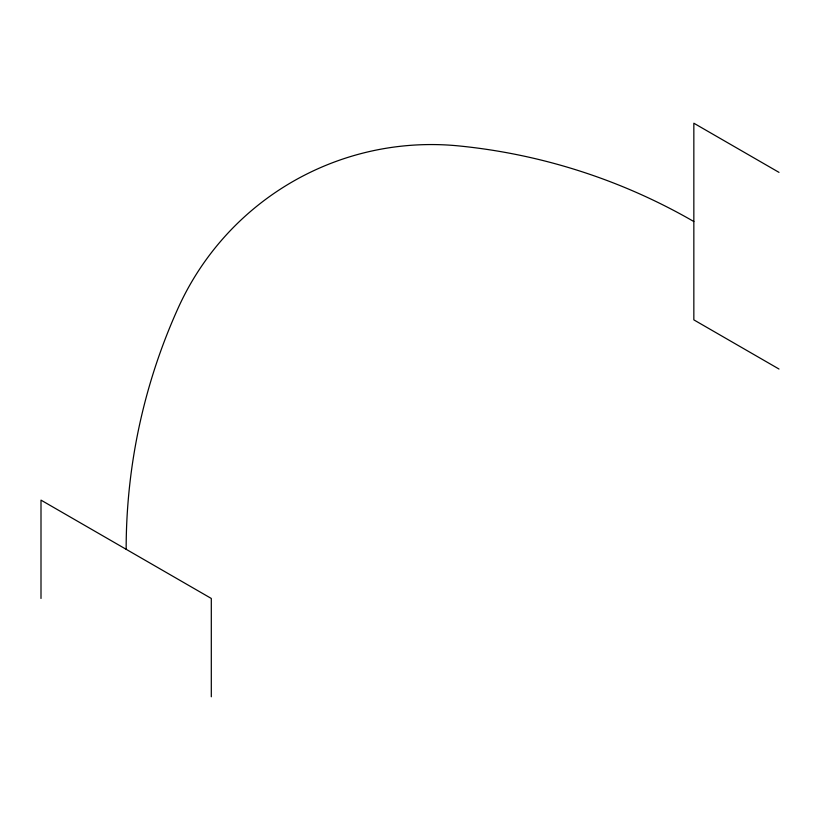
<?xml version="1.0" encoding="UTF-8"?>
<svg xmlns="http://www.w3.org/2000/svg" width="820" height="820" viewBox="0 0 820 820"><rect width="100%" height="100%" fill="white"/><g stroke="black" fill="none" stroke-linecap="round" stroke-linejoin="round"><path stroke-width="1.23" d="M779 172.374L693.843 123.215L693.843 319.872L779 369.031M211.304 696.785L211.304 598.457L41 500.128L41 598.457M126.157 549.297A585.777 585.777 0 0 1 178.237 307.838A277.785 277.785 0 0 1 458.698 145.909A585.777 585.777 0 0 1 693.843 221.543"/></g></svg>
